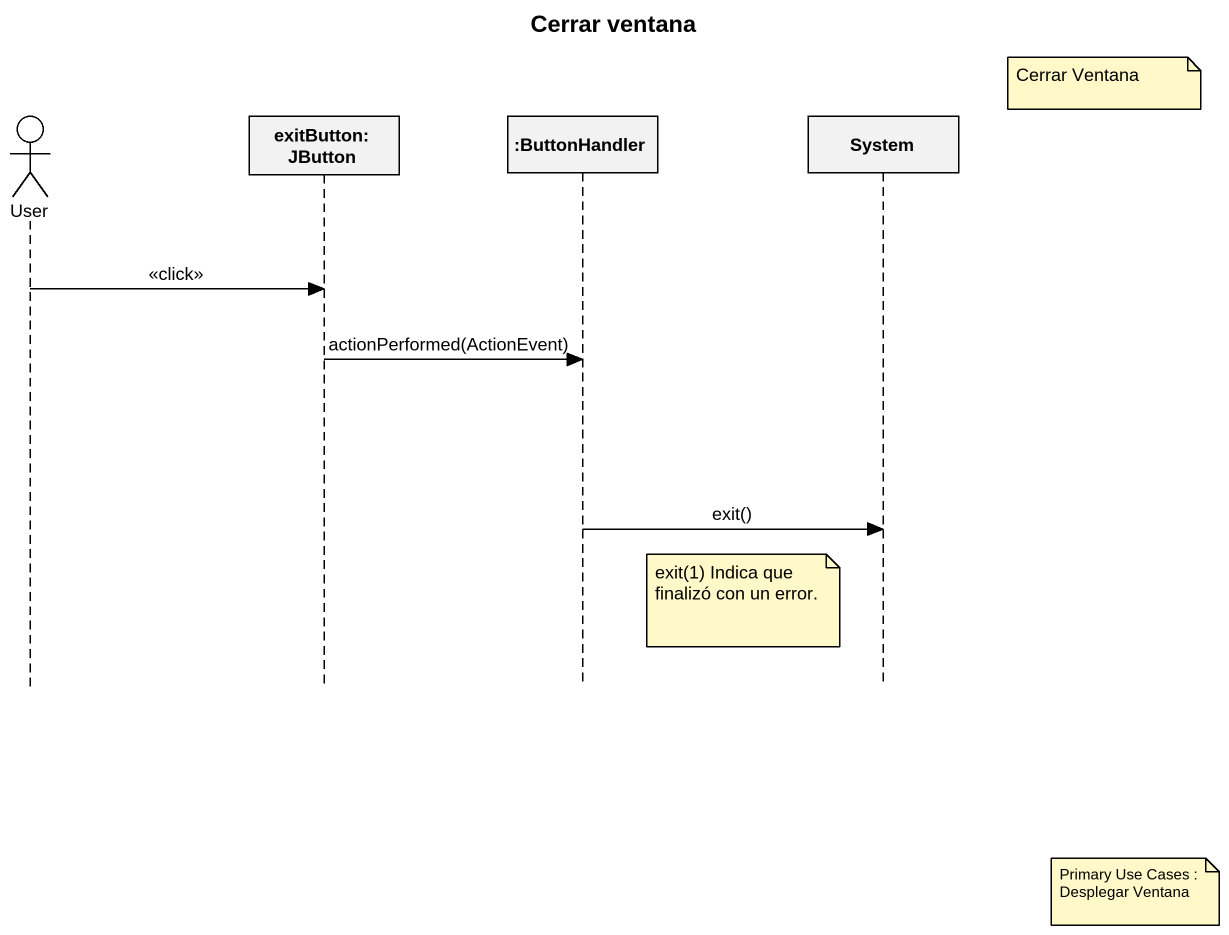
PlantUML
@startuml
title Cerrar ventana
hide footbox
actor User
participant "exitButton: JButton" as exitButton_JButton
participant ":ButtonHandler" as ButtonHandler
participant System

note right of System : Cerrar Ventana
User -> exitButton_JButton : <<click>>
exitButton_JButton -> ButtonHandler : actionPerformed(ActionEvent)
ButtonHandler -> System : exit()
note left of System : exit(1) Indica que finalizó con un error.
note right of System : Primary Use Cases : Desplegar Ventana
@enduml
